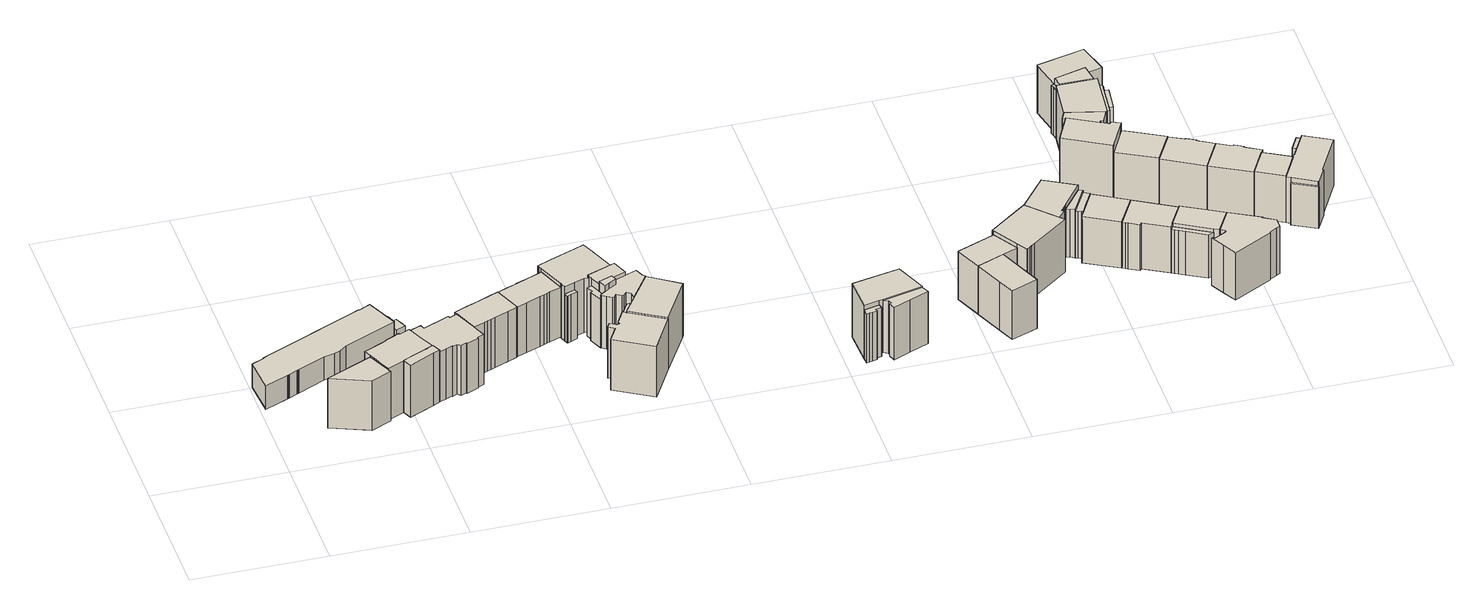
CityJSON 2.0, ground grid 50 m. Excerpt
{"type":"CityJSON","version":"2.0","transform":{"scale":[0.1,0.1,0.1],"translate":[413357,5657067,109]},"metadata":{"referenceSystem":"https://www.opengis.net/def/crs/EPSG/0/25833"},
"CityObjects":{
"building1":{"type":"Building","attributes":{"Dachtyp_tdc":"tdcGableRoof","Gemeindeschluessel":14612000,"Dachneigung":36.54,"QualitaetDacherkennung":61,"Geometrietyp2DReferenz":"3000","measuredHeight":23.02,"function":"31001_9998","roofType":"3100"},"geometry":[{"type":"Solid","lod":"1","boundaries":[[[[0,1,2,3,4]],[[5,6,7,8,9]],[[4,6,5,0]],[[3,7,6,4]],[[2,8,7,3]],[[1,9,8,2]],[[0,5,9,1]]]]}]},
"building2":{"type":"Building","attributes":{"name":"Johann","Dachtyp_tdc":"tdcFreeFormRoof","Gemeindeschluessel":14612000,"Dachneigung":11.04,"QualitaetDacherkennung":81,"Geometrietyp2DReferenz":"3000","measuredHeight":10.56,"function":"31001_2081","roofType":"5000"},"geometry":[{"type":"Solid","lod":"1","boundaries":[[[[10,11,12,13,14,15,16,17,18,19,20,21,22,23,24,25,26,27,28,29,30,31,32]],[[33,34,35,36,37,38,39,40,41,42,43,44,45,46,47,48,49,50,51,52,53,54,55]],[[32,34,33,10]],[[31,35,34,32]],[[30,36,35,31]],[[29,37,36,30]],[[28,38,37,29]],[[27,39,38,28]],[[26,40,39,27]],[[25,41,40,26]],[[24,42,41,25]],[[23,43,42,24]],[[22,44,43,23]],[[21,45,44,22]],[[20,46,45,21]],[[19,47,46,20]],[[18,48,47,19]],[[17,49,48,18]],[[16,50,49,17]],[[15,51,50,16]],[[14,52,51,15]],[[13,53,52,14]],[[12,54,53,13]],[[11,55,54,12]],[[10,33,55,11]]]]}]},
"building3":{"type":"Building","attributes":{"Gemeindeschluessel":14612000,"Geometrietyp2DReferenz":"3000","function":"31001_9998","roofType":"9999"},"children":["building3-1","building3-2"]},
"building3-1":{"type":"BuildingPart","attributes":{"Dachtyp_tdc":"tdcCutGableRoof","Dachneigung":43.25,"QualitaetDacherkennung":46,"Geometrietyp2DReferenz":"3000","measuredHeight":24.63,"roofType":"9999"},"parents":["building3"],"geometry":[{"type":"Solid","lod":"1","boundaries":[[[[56,57,58,59,60,61,62,63,64,65,66,67,68,69,70,71]],[[72,73,74,75,76,77,78,79,80,81,82,83,84,85,86,87]],[[71,73,72,56]],[[70,74,73,71]],[[69,75,74,70]],[[68,76,75,69]],[[67,77,76,68]],[[66,78,77,67]],[[65,79,78,66]],[[64,80,79,65]],[[63,81,80,64]],[[62,82,81,63]],[[61,83,82,62]],[[60,84,83,61]],[[59,85,84,60]],[[58,86,85,59]],[[57,87,86,58]],[[56,72,87,57]]]]}]},
"building3-2":{"type":"BuildingPart","attributes":{"Dachtyp_tdc":"tdcPolyFlatRoof","Dachneigung":2.73,"QualitaetDacherkennung":36,"Geometrietyp2DReferenz":"3000","measuredHeight":22.3,"roofType":"2100"},"parents":["building3"],"geometry":[{"type":"Solid","lod":"1","boundaries":[[[[88,89,90,91,92]],[[73,72,93,94,95]],[[92,72,73,88]],[[91,93,72,92]],[[90,94,93,91]],[[89,95,94,90]],[[88,73,95,89]]]]}]},
"building4":{"type":"Building","attributes":{"name":"Johann","Dachtyp_tdc":"tdcPolyFlatRoof","Gemeindeschluessel":14612000,"Dachneigung":50.92,"QualitaetDacherkennung":42,"Geometrietyp2DReferenz":"3000","measuredHeight":6.94,"function":"31001_2081","roofType":"2100"},"geometry":[{"type":"Solid","lod":"1","boundaries":[[[[96,97,98,99]],[[100,101,102,103]],[[99,101,100,96]],[[98,102,101,99]],[[97,103,102,98]],[[96,100,103,97]]]]}]},
"building5":{"type":"Building","attributes":{"Dachtyp_tdc":"tdcFreeFormRoof","Gemeindeschluessel":14612000,"Dachneigung":31.48,"QualitaetDacherkennung":29,"Geometrietyp2DReferenz":"3000","measuredHeight":24.74,"function":"31001_9998","roofType":"5000"},"geometry":[{"type":"Solid","lod":"1","boundaries":[[[[104,105,106,107,108,109,110,111,112,113,114,115,116,117,118,119,120,121,122]],[[123,124,125,126,127,128,129,130,131,132,133,134,135,136,137,138,139,93,85]],[[122,124,123,104]],[[121,125,124,122]],[[120,126,125,121]],[[119,127,126,120]],[[118,128,127,119]],[[117,129,128,118]],[[116,130,129,117]],[[115,131,130,116]],[[114,132,131,115]],[[113,133,132,114]],[[112,134,133,113]],[[111,135,134,112]],[[110,136,135,111]],[[109,137,136,110]],[[108,138,137,109]],[[107,139,138,108]],[[106,93,139,107]],[[105,85,93,106]],[[104,123,85,105]]]]}]},
"building6":{"type":"Building","attributes":{"name":"Johann","Dachtyp_tdc":"tdcFreeFormRoof","Gemeindeschluessel":14612000,"Dachneigung":18.49,"QualitaetDacherkennung":28,"Geometrietyp2DReferenz":"3000","measuredHeight":3.04,"function":"31001_2081","roofType":"5000"},"geometry":[{"type":"Solid","lod":"1","boundaries":[[[[140,141,142,143,144,145,146,147]],[[148,149,150,151,152,153,154,155]],[[147,149,148,140]],[[146,150,149,147]],[[145,151,150,146]],[[144,152,151,145]],[[143,153,152,144]],[[142,154,153,143]],[[141,155,154,142]],[[140,148,155,141]]]]}]},
"building7":{"type":"Building","attributes":{"name":"Johann","Dachtyp_tdc":"tdcPolyFlatRoof","Gemeindeschluessel":14612000,"Dachneigung":0,"QualitaetDacherkennung":20,"Geometrietyp2DReferenz":"3000","measuredHeight":3.23,"function":"31001_2081","roofType":"1000"},"geometry":[{"type":"Solid","lod":"1","boundaries":[[[[156,157,158,159,160,161]],[[162,102,101,163,164,165]],[[161,102,162,156]],[[160,101,102,161]],[[159,163,101,160]],[[158,164,163,159]],[[157,165,164,158]],[[156,162,165,157]]]]}]},
"building8":{"type":"Building","attributes":{"Dachtyp_tdc":"tdcFreeFormRoof","Gemeindeschluessel":14612000,"Dachneigung":36.47,"QualitaetDacherkennung":77,"Geometrietyp2DReferenz":"3000","measuredHeight":23.37,"function":"31001_9998","roofType":"5000"},"geometry":[{"type":"Solid","lod":"1","boundaries":[[[[166,167,168,169,170,171,172,173,174,175,176,177,178,179,180,181,182]],[[183,184,185,186,187,188,189,190,191,192,193,194,195,196,197,198,199]],[[182,184,183,166]],[[181,185,184,182]],[[180,186,185,181]],[[179,187,186,180]],[[178,188,187,179]],[[177,189,188,178]],[[176,190,189,177]],[[175,191,190,176]],[[174,192,191,175]],[[173,193,192,174]],[[172,194,193,173]],[[171,195,194,172]],[[170,196,195,171]],[[169,197,196,170]],[[168,198,197,169]],[[167,199,198,168]],[[166,183,199,167]]]]}]},
"building9":{"type":"Building","attributes":{"Dachtyp_tdc":"tdcFreeFormRoof","Gemeindeschluessel":14612000,"Dachneigung":36.6,"QualitaetDacherkennung":79,"Geometrietyp2DReferenz":"3000","measuredHeight":23.39,"function":"31001_9998","roofType":"5000"},"geometry":[{"type":"Solid","lod":"1","boundaries":[[[[200,201,202,203,204,205,206,207,208,209,210,211,212,213,214,215]],[[216,217,218,219,220,221,222,223,224,225,226,227,228,229,183,199]],[[215,217,216,200]],[[214,218,217,215]],[[213,219,218,214]],[[212,220,219,213]],[[211,221,220,212]],[[210,222,221,211]],[[209,223,222,210]],[[208,224,223,209]],[[207,225,224,208]],[[206,226,225,207]],[[205,227,226,206]],[[204,228,227,205]],[[203,229,228,204]],[[202,183,229,203]],[[201,199,183,202]],[[200,216,199,201]]]]}]},
"building10":{"type":"Building","attributes":{"Dachtyp_tdc":"tdcFreeFormRoof","Gemeindeschluessel":14612000,"Dachneigung":35.26,"QualitaetDacherkennung":63,"Geometrietyp2DReferenz":"3000","measuredHeight":25.45,"function":"31001_9998","roofType":"5000"},"geometry":[{"type":"Solid","lod":"1","boundaries":[[[[230,231,232,233,234,235,236,237,238,239]],[[240,241,242,243,244,245,246,247,248,249]],[[239,241,240,230]],[[238,242,241,239]],[[237,243,242,238]],[[236,244,243,237]],[[235,245,244,236]],[[234,246,245,235]],[[233,247,246,234]],[[232,248,247,233]],[[231,249,248,232]],[[230,240,249,231]]]]}]},
"building11":{"type":"Building","attributes":{"Gemeindeschluessel":14612000,"Geometrietyp2DReferenz":"3000","function":"31001_9998","roofType":"9999"},"children":["building11-1","building11-2","building11-3","building11-4","building11-5","building11-6","building11-7"]},
"building11-1":{"type":"BuildingPart","attributes":{"Dachtyp_tdc":"tdcPolyFlatRoof","Dachneigung":46.34,"QualitaetDacherkennung":57,"Geometrietyp2DReferenz":"3000","measuredHeight":27.61,"roofType":"2100"},"parents":["building11"],"geometry":[{"type":"Solid","lod":"1","boundaries":[[[[250,251,252,253,254]],[[255,256,257,258,259]],[[254,256,255,250]],[[253,257,256,254]],[[252,258,257,253]],[[251,259,258,252]],[[250,255,259,251]]]]}]},
"building11-2":{"type":"BuildingPart","attributes":{"Dachtyp_tdc":"tdcPolyFlatRoof","Dachneigung":42.23,"QualitaetDacherkennung":39,"Geometrietyp2DReferenz":"3000","measuredHeight":21.75,"roofType":"2100"},"parents":["building11"],"geometry":[{"type":"Solid","lod":"1","boundaries":[[[[260,261,262,263,264,265]],[[266,259,267,268,269,270]],[[265,259,266,260]],[[264,267,259,265]],[[263,268,267,264]],[[262,269,268,263]],[[261,270,269,262]],[[260,266,270,261]]]]}]},
"building11-3":{"type":"BuildingPart","attributes":{"Dachtyp_tdc":"tdcGableRoof","Dachneigung":62.05,"QualitaetDacherkennung":12,"Geometrietyp2DReferenz":"3000","measuredHeight":23.23,"roofType":"3100"},"parents":["building11"],"geometry":[{"type":"Solid","lod":"1","boundaries":[[[[271,272,273,274,275]],[[276,277,278,279,280]],[[275,277,276,271]],[[274,278,277,275]],[[273,279,278,274]],[[272,280,279,273]],[[271,276,280,272]]]]}]},
"building11-4":{"type":"BuildingPart","attributes":{"Dachtyp_tdc":"tdcGableRoof","Dachneigung":47.28,"QualitaetDacherkennung":66,"Geometrietyp2DReferenz":"3000","measuredHeight":27.19,"roofType":"3100"},"parents":["building11"],"geometry":[{"type":"Solid","lod":"1","boundaries":[[[[281,282,283,284,285,286,287]],[[288,256,255,266,289,290,278]],[[287,256,288,281]],[[286,255,256,287]],[[285,266,255,286]],[[284,289,266,285]],[[283,290,289,284]],[[282,278,290,283]],[[281,288,278,282]]]]}]},
"building11-5":{"type":"BuildingPart","attributes":{"Dachtyp_tdc":"tdcPolyFlatRoof","Dachneigung":26.24,"QualitaetDacherkennung":43,"Geometrietyp2DReferenz":"3000","measuredHeight":20.12,"roofType":"2100"},"parents":["building11"],"geometry":[{"type":"Solid","lod":"1","boundaries":[[[[291,292,293,294]],[[277,295,296,288]],[[294,295,277,291]],[[293,296,295,294]],[[292,288,296,293]],[[291,277,288,292]]]]}]},
"building11-6":{"type":"BuildingPart","attributes":{"Dachtyp_tdc":"tdcPolyFlatRoof","Dachneigung":26.94,"QualitaetDacherkennung":39,"Geometrietyp2DReferenz":"3000","measuredHeight":20.31,"roofType":"2100"},"parents":["building11"],"geometry":[{"type":"Solid","lod":"1","boundaries":[[[[297,298,299,300,301,302]],[[303,304,305,306,307,308]],[[302,304,303,297]],[[301,305,304,302]],[[300,306,305,301]],[[299,307,306,300]],[[298,308,307,299]],[[297,303,308,298]]]]}]},
"building11-7":{"type":"BuildingPart","attributes":{"Dachtyp_tdc":"tdcGableRoof","Dachneigung":11.66,"QualitaetDacherkennung":12,"Geometrietyp2DReferenz":"3000","measuredHeight":25.14,"roofType":"3100"},"parents":["building11"],"geometry":[{"type":"Solid","lod":"1","boundaries":[[[[309,310,311,312,313,314,315,316,317,318,319,320,321,322,323,324]],[[279,325,290,289,326,308,307,327,328,329,330,331,332,333,334,280]],[[324,325,279,309]],[[323,290,325,324]],[[322,289,290,323]],[[321,326,289,322]],[[320,308,326,321]],[[319,307,308,320]],[[318,327,307,319]],[[317,328,327,318]],[[316,329,328,317]],[[315,330,329,316]],[[314,331,330,315]],[[313,332,331,314]],[[312,333,332,313]],[[311,334,333,312]],[[310,280,334,311]],[[309,279,280,310]]]]}]},
"building12":{"type":"Building","attributes":{"Gemeindeschluessel":14612000,"Geometrietyp2DReferenz":"3000","function":"31001_9998","roofType":"9999"},"children":["building12-1","building12-2","building12-3"]},
"building12-1":{"type":"BuildingPart","attributes":{"Dachtyp_tdc":"tdcFreeFormRoof","Dachneigung":68.01,"QualitaetDacherkennung":15,"Geometrietyp2DReferenz":"3000","measuredHeight":21.94,"roofType":"5000"},"parents":["building12"],"geometry":[{"type":"Solid","lod":"1","boundaries":[[[[335,336,337,338,339]],[[246,340,341,342,343]],[[339,340,246,335]],[[338,341,340,339]],[[337,342,341,338]],[[336,343,342,337]],[[335,246,343,336]]]]}]},
"building12-2":{"type":"BuildingPart","attributes":{"Dachtyp_tdc":"tdcHipAndGableRoof","Dachneigung":34.12,"QualitaetDacherkennung":61,"Geometrietyp2DReferenz":"3000","measuredHeight":25.11,"roofType":"5000"},"parents":["building12"],"geometry":[{"type":"Solid","lod":"1","boundaries":[[[[344,345,346,347,348,349,350,351]],[[352,343,342,353,354,355,356,247]],[[351,343,352,344]],[[350,342,343,351]],[[349,353,342,350]],[[348,354,353,349]],[[347,355,354,348]],[[346,356,355,347]],[[345,247,356,346]],[[344,352,247,345]]]]}]},
"building12-3":{"type":"BuildingPart","attributes":{"Dachtyp_tdc":"tdcFreeFormRoof","Dachneigung":45.04,"QualitaetDacherkennung":48,"Geometrietyp2DReferenz":"3000","measuredHeight":27.25,"roofType":"5000"},"parents":["building12"],"geometry":[{"type":"Solid","lod":"1","boundaries":[[[[357,358,359,360,361,362,363,364,365,366,367,368,369,370,371,372,373,374,375,376,377]],[[378,379,354,380,353,381,382,383,384,385,386,387,388,389,267,258,257,390,391,256,296]],[[377,379,378,357]],[[376,354,379,377]],[[375,380,354,376]],[[374,353,380,375]],[[373,381,353,374]],[[372,382,381,373]],[[371,383,382,372]],[[370,384,383,371]],[[369,385,384,370]],[[368,386,385,369]],[[367,387,386,368]],[[366,388,387,367]],[[365,389,388,366]],[[364,267,389,365]],[[363,258,267,364]],[[362,257,258,363]],[[361,390,257,362]],[[360,391,390,361]],[[359,256,391,360]],[[358,296,256,359]],[[357,378,296,358]]]]}]},
"building13":{"type":"Building","attributes":{"Gemeindeschluessel":14612000,"Geometrietyp2DReferenz":"3000","function":"31001_9998","roofType":"9999"},"children":["building13-1","building13-2","building13-3"]},
"building13-1":{"type":"BuildingPart","attributes":{"Dachtyp_tdc":"tdcPolyFlatRoof","Dachneigung":33.3,"QualitaetDacherkennung":57,"Geometrietyp2DReferenz":"3000","measuredHeight":21.61,"roofType":"2100"},"parents":["building13"],"geometry":[{"type":"Solid","lod":"1","boundaries":[[[[392,393,394,395,396,397,398,399]],[[400,401,402,403,404,405,406,407]],[[399,401,400,392]],[[398,402,401,399]],[[397,403,402,398]],[[396,404,403,397]],[[395,405,404,396]],[[394,406,405,395]],[[393,407,406,394]],[[392,400,407,393]]]]}]},
"building13-2":{"type":"BuildingPart","attributes":{"Dachtyp_tdc":"tdcGableRoof","Dachneigung":37.02,"QualitaetDacherkennung":73,"Geometrietyp2DReferenz":"3000","measuredHeight":25.18,"roofType":"3100"},"parents":["building13"],"geometry":[{"type":"Solid","lod":"1","boundaries":[[[[408,409,410,411,412,413,414,415,416]],[[417,418,419,420,421,422,423,424,425]],[[416,418,417,408]],[[415,419,418,416]],[[414,420,419,415]],[[413,421,420,414]],[[412,422,421,413]],[[411,423,422,412]],[[410,424,423,411]],[[409,425,424,410]],[[408,417,425,409]]]]}]},
"building13-3":{"type":"BuildingPart","attributes":{"Dachtyp_tdc":"tdcHipAndGableRoof","Dachneigung":37.17,"QualitaetDacherkennung":57,"Geometrietyp2DReferenz":"3000","measuredHeight":25.48,"roofType":"5000"},"parents":["building13"],"geometry":[{"type":"Solid","lod":"1","boundaries":[[[[426,427,428,429,430,431]],[[432,421,419,401,400,433]],[[431,421,432,426]],[[430,419,421,431]],[[429,401,419,430]],[[428,400,401,429]],[[427,433,400,428]],[[426,432,433,427]]]]}]},
"building14":{"type":"Building","attributes":{"Dachtyp_tdc":"tdcFreeFormRoof","Gemeindeschluessel":14612000,"Dachneigung":36.64,"QualitaetDacherkennung":85,"Geometrietyp2DReferenz":"3000","measuredHeight":22.73,"function":"31001_9998","roofType":"5000"},"geometry":[{"type":"Solid","lod":"1","boundaries":[[[[434,435,436,437,438]],[[439,440,441,442,443]],[[438,440,439,434]],[[437,441,440,438]],[[436,442,441,437]],[[435,443,442,436]],[[434,439,443,435]]]]}]},
"building15":{"type":"Building","attributes":{"Dachtyp_tdc":"tdcFreeFormRoof","Gemeindeschluessel":14612000,"Dachneigung":37.21,"QualitaetDacherkennung":55,"Geometrietyp2DReferenz":"3000","measuredHeight":22.67,"function":"31001_9998","roofType":"5000"},"geometry":[{"type":"Solid","lod":"1","boundaries":[[[[444,445,446,447,448,449]],[[450,451,452,453,454,455]],[[449,451,450,444]],[[448,452,451,449]],[[447,453,452,448]],[[446,454,453,447]],[[445,455,454,446]],[[444,450,455,445]]]]}]},
"building16":{"type":"Building","attributes":{"Dachtyp_tdc":"tdcFreeFormRoof","Gemeindeschluessel":14612000,"Dachneigung":19.12,"QualitaetDacherkennung":47,"Geometrietyp2DReferenz":"3000","measuredHeight":25.02,"function":"31001_9998","roofType":"5000"},"geometry":[{"type":"Solid","lod":"1","boundaries":[[[[456,457,458,459,460,461,462,463,464,465,466,467,468,469]],[[470,471,472,473,474,475,476,477,478,479,480,481,482,483]],[[469,471,470,456]],[[468,472,471,469]],[[467,473,472,468]],[[466,474,473,467]],[[465,475,474,466]],[[464,476,475,465]],[[463,477,476,464]],[[462,478,477,463]],[[461,479,478,462]],[[460,480,479,461]],[[459,481,480,460]],[[458,482,481,459]],[[457,483,482,458]],[[456,470,483,457]]]]}]},
"building17":{"type":"Building","attributes":{"Gemeindeschluessel":14612000,"Geometrietyp2DReferenz":"3000","function":"31001_9998","roofType":"9999"},"children":["building17-1","building17-2"]},
"building17-1":{"type":"BuildingPart","attributes":{"Dachtyp_tdc":"tdcGableRoof","Dachneigung":10.21,"QualitaetDacherkennung":38,"Geometrietyp2DReferenz":"3000","measuredHeight":21.59,"roofType":"3100"},"parents":["building17"],"geometry":[{"type":"Solid","lod":"1","boundaries":[[[[484,485,486,487,488,489,490,491]],[[492,493,494,495,496,497,498,499]],[[491,493,492,484]],[[490,494,493,491]],[[489,495,494,490]],[[488,496,495,489]],[[487,497,496,488]],[[486,498,497,487]],[[485,499,498,486]],[[484,492,499,485]]]]}]},
"building17-2":{"type":"BuildingPart","attributes":{"Dachtyp_tdc":"tdcHipAndGableRoof","Dachneigung":37.57,"QualitaetDacherkennung":61,"Geometrietyp2DReferenz":"3000","measuredHeight":25.36,"roofType":"5000"},"parents":["building17"],"geometry":[{"type":"Solid","lod":"1","boundaries":[[[[500,501,502,503,504,505,506,507,508,509,510,511,512]],[[513,514,515,516,517,518,519,520,521,522,494,492,523]],[[512,514,513,500]],[[511,515,514,512]],[[510,516,515,511]],[[509,517,516,510]],[[508,518,517,509]],[[507,519,518,508]],[[506,520,519,507]],[[505,521,520,506]],[[504,522,521,505]],[[503,494,522,504]],[[502,492,494,503]],[[501,523,492,502]],[[500,513,523,501]]]]}]},
"building18":{"type":"Building","attributes":{"Gemeindeschluessel":14612000,"Geometrietyp2DReferenz":"3000","function":"31001_9998","roofType":"9999"},"children":["building18-1","building18-2"]},
"building18-1":{"type":"BuildingPart","attributes":{"Dachtyp_tdc":"tdcGableRoof","Dachneigung":38.26,"QualitaetDacherkennung":69,"Geometrietyp2DReferenz":"3000","measuredHeight":22.35,"roofType":"3100"},"parents":["building18"],"geometry":[{"type":"Solid","lod":"1","boundaries":[[[[524,525,526,527,528,529,530,531,532,533,534]],[[535,536,537,538,539,540,541,542,543,544,545]],[[534,536,535,524]],[[533,537,536,534]],[[532,538,537,533]],[[531,539,538,532]],[[530,540,539,531]],[[529,541,540,530]],[[528,542,541,529]],[[527,543,542,528]],[[526,544,543,527]],[[525,545,544,526]],[[524,535,545,525]]]]}]},
"building18-2":{"type":"BuildingPart","attributes":{"Dachtyp_tdc":"tdcGableRoof","Dachneigung":34.92,"QualitaetDacherkennung":63,"Geometrietyp2DReferenz":"3000","measuredHeight":22.34,"roofType":"3100"},"parents":["building18"],"geometry":[{"type":"Solid","lod":"1","boundaries":[[[[546,547,548,549,550,551,552,553]],[[554,498,555,496,541,556,539,557]],[[553,498,554,546]],[[552,555,498,553]],[[551,496,555,552]],[[550,541,496,551]],[[549,556,541,550]],[[548,539,556,549]],[[547,557,539,548]],[[546,554,557,547]]]]}]},
"building19":{"type":"Building","attributes":{"Dachtyp_tdc":"tdcFreeFormRoof","Gemeindeschluessel":14612000,"Dachneigung":35.45,"QualitaetDacherkennung":70,"Geometrietyp2DReferenz":"3000","measuredHeight":22.33,"function":"31001_9998","roofType":"5000"},"geometry":[{"type":"Solid","lod":"1","boundaries":[[[[558,559,560,561,562,563,564,565]],[[544,542,566,567,568,569,570,571]],[[565,542,544,558]],[[564,566,542,565]],[[563,567,566,564]],[[562,568,567,563]],[[561,569,568,562]],[[560,570,569,561]],[[559,571,570,560]],[[558,544,571,559]]]]}]},
"building20":{"type":"Building","attributes":{"Gemeindeschluessel":14612000,"Geometrietyp2DReferenz":"3000","function":"31001_9998","roofType":"9999"},"children":["building20-1","building20-2"]},
"building20-1":{"type":"BuildingPart","attributes":{"Dachtyp_tdc":"tdcHipRoof","Dachneigung":44.73,"QualitaetDacherkennung":46,"Geometrietyp2DReferenz":"3000","measuredHeight":26.73,"roofType":"3200"},"parents":["building20"],"geometry":[{"type":"Solid","lod":"1","boundaries":[[[[572,573,574,575,576,577,578,579,580]],[[581,582,583,584,585,586,587,588,589]],[[580,582,581,572]],[[579,583,582,580]],[[578,584,583,579]],[[577,585,584,578]],[[576,586,585,577]],[[575,587,586,576]],[[574,588,587,575]],[[573,589,588,574]],[[572,581,589,573]]]]}]},
"building20-2":{"type":"BuildingPart","attributes":{"Dachtyp_tdc":"tdcGableRoof","Dachneigung":48.61,"QualitaetDacherkennung":64,"Geometrietyp2DReferenz":"3000","measuredHeight":26.67,"roofType":"3100"},"parents":["building20"],"geometry":[{"type":"Solid","lod":"1","boundaries":[[[[590,591,592,593,594,595,596,597,598,599,600]],[[601,602,588,603,587,604,605,606,607,608,609]],[[600,602,601,590]],[[599,588,602,600]],[[598,603,588,599]],[[597,587,603,598]],[[596,604,587,597]],[[595,605,604,596]],[[594,606,605,595]],[[593,607,606,594]],[[592,608,607,593]],[[591,609,608,592]],[[590,601,609,591]]]]}]},
"building21":{"type":"Building","attributes":{"Gemeindeschluessel":14612000,"Geometrietyp2DReferenz":"3000","function":"31001_9998","roofType":"9999"},"children":["building21-1","building21-2"]},
"building21-1":{"type":"BuildingPart","attributes":{"Dachtyp_tdc":"tdcPolyFlatRoof","Dachneigung":40.62,"QualitaetDacherkennung":40,"Geometrietyp2DReferenz":"3000","measuredHeight":19.26,"roofType":"2100"},"parents":["building21"],"geometry":[{"type":"Solid","lod":"1","boundaries":[[[[610,611,612,613,614,615,616]],[[617,618,619,620,621,622,567]],[[616,618,617,610]],[[615,619,618,616]],[[614,620,619,615]],[[613,621,620,614]],[[612,622,621,613]],[[611,567,622,612]],[[610,617,567,611]]]]}]},
"building21-2":{"type":"BuildingPart","attributes":{"Dachtyp_tdc":"tdcGableRoof","Dachneigung":35.26,"QualitaetDacherkennung":70,"Geometrietyp2DReferenz":"3000","measuredHeight":22.33,"roofType":"3100"},"parents":["building21"],"geometry":[{"type":"Solid","lod":"1","boundaries":[[[[623,624,625,626,627]],[[628,629,618,617,566]],[[627,629,628,623]],[[626,618,629,627]],[[625,617,618,626]],[[624,566,617,625]],[[623,628,566,624]]]]}]},
"building22":{"type":"Building","attributes":{"Gemeindeschluessel":14612000,"Geometrietyp2DReferenz":"3000","function":"31001_9998","roofType":"9999"},"children":["building22-1","building22-2","building22-3","building22-4"]},
"building22-1":{"type":"BuildingPart","attributes":{"Dachtyp_tdc":"tdcFreeFormRoof","Dachneigung":80.44,"QualitaetDacherkennung":50,"Geometrietyp2DReferenz":"3000","measuredHeight":22.22,"roofType":"5000"},"parents":["building22"],"geometry":[{"type":"Solid","lod":"1","boundaries":[[[[630,631,632,633]],[[634,635,636,637]],[[633,635,634,630]],[[632,636,635,633]],[[631,637,636,632]],[[630,634,637,631]]]]}]},
"building22-2":{"type":"BuildingPart","attributes":{"Dachtyp_tdc":"tdcPolyFlatRoof","Dachneigung":42.57,"QualitaetDacherkennung":59,"Geometrietyp2DReferenz":"3000","measuredHeight":21.35,"roofType":"2100"},"parents":["building22"],"geometry":[{"type":"Solid","lod":"1","boundaries":[[[[638,639,640,641,642,643]],[[637,644,645,646,647,648]],[[643,644,637,638]],[[642,645,644,643]],[[641,646,645,642]],[[640,647,646,641]],[[639,648,647,640]],[[638,637,648,639]]]]}]},
"building22-3":{"type":"BuildingPart","attributes":{"Dachtyp_tdc":"tdcGableRoof","Dachneigung":10.17,"QualitaetDacherkennung":39,"Geometrietyp2DReferenz":"3000","measuredHeight":21.37,"roofType":"3100"},"parents":["building22"],"geometry":[{"type":"Solid","lod":"1","boundaries":[[[[649,650,651,652]],[[635,653,654,655]],[[652,653,635,649]],[[651,654,653,652]],[[650,655,654,651]],[[649,635,655,650]]]]}]},
"building22-4":{"type":"BuildingPart","attributes":{"Dachtyp_tdc":"tdcGableRoof","Dachneigung":44.59,"QualitaetDacherkennung":77,"Geometrietyp2DReferenz":"3000","measuredHeight":26.58,"roofType":"3100"},"parents":["building22"],"geometry":[{"type":"Solid","lod":"1","boundaries":[[[[594,656,657,658]],[[659,660,654,661]],[[658,660,659,594]],[[657,654,660,658]],[[656,661,654,657]],[[594,659,661,656]]]]}]},
"building23":{"type":"Building","attributes":{"Gemeindeschluessel":14612000,"Geometrietyp2DReferenz":"3000","function":"31001_9998","roofType":"9999"},"children":["building23-1","building23-2"]},
"building23-1":{"type":"BuildingPart","attributes":{"Dachtyp_tdc":"tdcPolyFlatRoof","Dachneigung":0,"QualitaetDacherkennung":22,"Geometrietyp2DReferenz":"3000","measuredHeight":17.46,"roofType":"1000"},"parents":["building23"],"geometry":[{"type":"Solid","lod":"1","boundaries":[[[[662,663,664,665,666,667]],[[668,669,670,671,672,673]],[[667,669,668,662]],[[666,670,669,667]],[[665,671,670,666]],[[664,672,671,665]],[[663,673,672,664]],[[662,668,673,663]]]]}]},
"building23-2":{"type":"BuildingPart","attributes":{"Dachtyp_tdc":"tdcGableRoof","Dachneigung":39.14,"QualitaetDacherkennung":81,"Geometrietyp2DReferenz":"3000","measuredHeight":22.69,"roofType":"3100"},"parents":["building23"],"geometry":[{"type":"Solid","lod":"1","boundaries":[[[[674,675,676,677,678]],[[673,672,679,680,681]],[[678,672,673,674]],[[677,679,672,678]],[[676,680,679,677]],[[675,681,680,676]],[[674,673,681,675]]]]}]},
"building24":{"type":"Building","attributes":{"Gemeindeschluessel":14612000,"Geometrietyp2DReferenz":"3000","function":"31001_9998","roofType":"9999"},"children":["building24-1","building24-2"]},
"building24-1":{"type":"BuildingPart","attributes":{"Dachtyp_tdc":"tdcGableRoof","Dachneigung":54.86,"QualitaetDacherkennung":80,"Geometrietyp2DReferenz":"3000","measuredHeight":26.6,"roofType":"3100"},"parents":["building24"],"geometry":[{"type":"Solid","lod":"1","boundaries":[[[[682,683,684,685]],[[686,687,688,689]],[[685,687,686,682]],[[684,688,687,685]],[[683,689,688,684]],[[682,686,689,683]]]]}]},
"building24-2":{"type":"BuildingPart","attributes":{"Dachtyp_tdc":"tdcHipRoof","Dachneigung":44.01,"QualitaetDacherkennung":48,"Geometrietyp2DReferenz":"3000","measuredHeight":26.42,"roofType":"3200"},"parents":["building24"],"geometry":[{"type":"Solid","lod":"1","boundaries":[[[[690,691,692,693,694,695,696,697,698,699,700]],[[701,702,703,704,705,706,707,688,687,686,708]],[[700,702,701,690]],[[699,703,702,700]],[[698,704,703,699]],[[697,705,704,698]],[[696,706,705,697]],[[695,707,706,696]],[[694,688,707,695]],[[693,687,688,694]],[[692,686,687,693]],[[691,708,686,692]],[[690,701,708,691]]]]}]},
"building25":{"type":"Building","attributes":{"Dachtyp_tdc":"tdcFreeFormRoof","Gemeindeschluessel":14612000,"Dachneigung":35.2,"QualitaetDacherkennung":32,"Geometrietyp2DReferenz":"3000","measuredHeight":22.46,"function":"31001_9998","roofType":"5000"},"geometry":[{"type":"Solid","lod":"1","boundaries":[[[[709,710,711,712,713,714,715,716,623,627,717,718,719,720,721,722,723,724]],[[725,726,727,728,729,730,731,732,733,629,628,734,735,736,737,738,739,740]],[[724,726,725,709]],[[723,727,726,724]],[[722,728,727,723]],[[721,729,728,722]],[[720,730,729,721]],[[719,731,730,720]],[[718,732,731,719]],[[717,733,732,718]],[[627,629,733,717]],[[623,628,629,627]],[[716,734,628,623]],[[715,735,734,716]],[[714,736,735,715]],[[713,737,736,714]],[[712,738,737,713]],[[711,739,738,712]],[[710,740,739,711]],[[709,725,740,710]]]]}]},
"building26":{"type":"Building","attributes":{"Dachtyp_tdc":"tdcGableRoof","Gemeindeschluessel":14612000,"Dachneigung":39.04,"QualitaetDacherkennung":81,"Geometrietyp2DReferenz":"3000","measuredHeight":22.68,"function":"31001_9998","roofType":"3100"},"geometry":[{"type":"Solid","lod":"1","boundaries":[[[[741,742,743,744,745,746,747,748,749,750]],[[751,671,752,753,754,755,756,757,758,679]],[[750,671,751,741]],[[749,752,671,750]],[[748,753,752,749]],[[747,754,753,748]],[[746,755,754,747]],[[745,756,755,746]],[[744,757,756,745]],[[743,758,757,744]],[[742,679,758,743]],[[741,751,679,742]]]]}]},
"building27":{"type":"Building","attributes":{"Dachtyp_tdc":"tdcGableRoof","Gemeindeschluessel":14612000,"Dachneigung":39.09,"QualitaetDacherkennung":81,"Geometrietyp2DReferenz":"3000","measuredHeight":22.7,"function":"31001_9998","roofType":"3100"},"geometry":[{"type":"Solid","lod":"1","boundaries":[[[[744,743,759,760,761,762,763,764,765,745]],[[757,756,766,767,768,769,770,771,772,758]],[[745,756,757,744]],[[765,766,756,745]],[[764,767,766,765]],[[763,768,767,764]],[[762,769,768,763]],[[761,770,769,762]],[[760,771,770,761]],[[759,772,771,760]],[[743,758,772,759]],[[744,757,758,743]]]]}]},
"building28":{"type":"Building","attributes":{"Gemeindeschluessel":14612000,"Geometrietyp2DReferenz":"3000","function":"31001_9998","roofType":"9999"},"children":["building28-1","building28-2","building28-3","building28-4","building28-5"]},
"building28-1":{"type":"BuildingPart","attributes":{"Dachtyp_tdc":"tdcPolyFlatRoof","Dachneigung":39.14,"QualitaetDacherkennung":36,"Geometrietyp2DReferenz":"3000","measuredHeight":19.03,"roofType":"2100"},"parents":["building28"],"geometry":[{"type":"Solid","lod":"1","boundaries":[[[[773,774,775,776]],[[777,778,779,780]],[[776,778,777,773]],[[775,779,778,776]],[[774,780,779,775]],[[773,777,780,774]]]]}]},
"building28-2":{"type":"BuildingPart","attributes":{"Dachtyp_tdc":"tdcPolyFlatRoof","Dachneigung":25.58,"QualitaetDacherkennung":43,"Geometrietyp2DReferenz":"3000","measuredHeight":18.29,"roofType":"2100"},"parents":["building28"],"geometry":[{"type":"Solid","lod":"1","boundaries":[[[[781,782,783,784]],[[785,770,786,787]],[[784,770,785,781]],[[783,786,770,784]],[[782,787,786,783]],[[781,785,787,782]]]]}]},
"building28-3":{"type":"BuildingPart","attributes":{"Dachtyp_tdc":"tdcHipRoof","Dachneigung":40.91,"QualitaetDacherkennung":65,"Geometrietyp2DReferenz":"3000","measuredHeight":22.16,"roofType":"3200"},"parents":["building28"],"geometry":[{"type":"Solid","lod":"1","boundaries":[[[[788,789,790,791,792,793,794,795,796,797,798,799]],[[800,777,780,801,802,803,804,805,806,807,808,809]],[[799,777,800,788]],[[798,780,777,799]],[[797,801,780,798]],[[796,802,801,797]],[[795,803,802,796]],[[794,804,803,795]],[[793,805,804,794]],[[792,806,805,793]],[[791,807,806,792]],[[790,808,807,791]],[[789,809,808,790]],[[788,800,809,789]]]]}]},
"building28-4":{"type":"BuildingPart","attributes":{"Dachtyp_tdc":"tdcPolyFlatRoof","Dachneigung":23.76,"QualitaetDacherkennung":26,"Geometrietyp2DReferenz":"3000","measuredHeight":17.92,"roofType":"2100"},"parents":["building28"],"geometry":[{"type":"Solid","lod":"1","boundaries":[[[[810,811,812,813]],[[804,814,815,806]],[[813,814,804,810]],[[812,815,814,813]],[[811,806,815,812]],[[810,804,806,811]]]]}]},
"building28-5":{"type":"BuildingPart","attributes":{"Dachtyp_tdc":"tdcGableRoof","Dachneigung":38.91,"QualitaetDacherkennung":74,"Geometrietyp2DReferenz":"3000","measuredHeight":22.34,"roofType":"3100"},"parents":["building28"],"geometry":[{"type":"Solid","lod":"1","boundaries":[[[[816,817,818,819,820,821]],[[772,785,787,809,808,807]],[[821,785,772,816]],[[820,787,785,821]],[[819,809,787,820]],[[818,808,809,819]],[[817,807,808,818]],[[816,772,807,817]]]]}]}
},
"vertices":[
[353,234,252],[180,157,252],[323,102,252],[398,136,252],[394,145,252],[353,234,41],[394,145,41],[398,136,41],[323,102,41],[180,157,41],
[490,721,100],[444,700,100],[444,702,100],[413,688,100],[84,540,100],[55,526,100],[56,524,100],[10,503,100],[20,369,100],[108,407,100],[112,408,100],[116,410,100],[148,425,100],[151,427,100],[156,429,100],[258,476,100],[298,484,100],[320,494,100],[347,515,100],[543,603,100],[537,617,100],[522,649,100],[516,664,100],[490,721,1],[516,664,1],[522,649,1],[537,617,1],[543,603,1],[347,515,1],[320,494,1],[298,484,1],[258,476,1],[156,429,1],[151,427,1],[148,425,1],[116,410,1],[112,408,1],[108,407,1],[20,369,1],[10,503,1],[56,524,1],[55,526,1],[84,540,1],[413,688,1],[444,702,1],[444,700,1],
[574,229,259],[563,253,259],[543,295,259],[522,342,259],[483,324,259],[481,328,259],[429,304,259],[430,302,259],[414,294,259],[348,264,259],[341,261,259],[353,234,259],[363,213,259],[382,171,259],[394,145,259],[455,174,259],[574,229,39],[455,174,39],[394,145,39],[382,171,39],[363,213,39],[353,234,39],[341,261,39],[348,264,39],[414,294,39],[430,302,39],[429,304,39],[481,328,39],[483,324,39],[522,342,39],[543,295,39],[563,253,39],
[455,174,261],[470,140,261],[565,185,261],[589,197,261],[574,229,261],[589,197,39],[565,185,39],[470,140,39],
[522,649,87],[537,617,87],[549,622,87],[535,655,87],[522,649,26],[535,655,26],[549,622,26],[537,617,26],
[568,361,252],[522,342,252],[589,197,252],[617,209,252],[640,219,252],[641,216,252],[659,224,252],[671,214,252],[692,222,252],[694,218,252],[739,237,252],[737,242,252],[762,252,252],[748,288,252],[744,299,252],[705,390,252],[677,378,252],[673,386,252],[575,343,252],[568,361,39],[575,343,39],[673,386,39],[677,378,39],[705,390,39],[744,299,39],[748,288,39],[762,252,39],[737,242,39],[739,237,39],[694,218,39],[692,222,39],[671,214,39],[659,224,39],[641,216,39],[640,219,39],[617,209,39],
[533,741,30],[490,721,30],[516,664,30],[559,683,30],[553,696,30],[548,709,30],[540,725,30],[534,740,30],[533,741,4],[534,740,4],[540,725,4],[548,709,4],[553,696,4],[559,683,4],[516,664,4],[490,721,4],
[555,609,58],[589,624,58],[583,638,58],[569,670,58],[535,655,58],[549,622,58],[555,609,26],[569,670,26],[583,638,26],[589,624,26],
[915,369,255],[874,470,255],[836,454,255],[803,441,255],[799,439,255],[777,430,255],[772,428,255],[741,416,255],[701,399,255],[705,390,255],[744,299,255],[784,315,255],[795,320,255],[809,325,255],[825,332,255],[878,354,255],[913,368,255],[915,369,42],[913,368,42],[878,354,42],[825,332,42],[809,325,42],[795,320,42],[784,315,42],[744,299,42],[705,390,42],[701,399,42],[741,416,42],[772,428,42],[777,430,42],[799,439,42],[803,441,42],[836,454,42],[874,470,42],
[911,485,254],[874,470,254],[915,369,254],[917,370,254],[953,384,254],[1007,406,254],[1023,412,254],[1035,417,254],[1046,422,254],[1089,438,254],[1049,540,254],[1008,524,254],[977,511,254],[971,509,254],[949,500,254],[944,498,254],[911,485,42],[944,498,42],[949,500,42],[971,509,42],[977,511,42],[1008,524,42],[1049,540,42],[1089,438,42],[1046,422,42],[1035,417,42],[1023,412,42],[1007,406,42],[953,384,42],[917,370,42],
[1204,158,256],[1171,102,256],[1311,20,256],[1393,160,256],[1253,243,256],[1223,191,256],[1226,180,256],[1216,177,256],[1192,192,256],[1180,172,256],[1204,158,40],[1180,172,40],[1192,192,40],[1216,177,40],[1226,180,40],[1223,191,40],[1253,243,40],[1393,160,40],[1311,20,40],[1171,102,40],
[1212,391,288],[1225,360,288],[1244,374,288],[1271,390,288],[1263,410,288],[1212,391,40],[1263,410,40],[1271,390,40],[1244,374,40],[1225,360,40],
[1196,428,246],[1178,421,246],[1189,395,246],[1183,393,246],[1204,344,246],[1225,360,246],[1196,428,40],[1204,344,40],[1183,393,40],[1189,395,40],[1178,421,40],
[1255,592,221],[1243,587,221],[1284,486,221],[1294,490,221],[1292,496,221],[1255,592,40],[1292,496,40],[1294,490,40],[1284,486,40],[1243,587,40],
[1317,431,278],[1294,490,278],[1188,449,278],[1190,443,278],[1196,428,278],[1212,391,278],[1263,410,278],[1317,431,40],[1190,443,40],[1188,449,40],
[1292,496,236],[1317,431,236],[1338,439,236],[1313,504,236],[1313,504,40],[1338,439,40],
[1142,416,240],[1136,430,240],[1097,415,240],[1102,401,240],[1105,402,240],[1118,407,240],[1142,416,40],[1118,407,40],[1105,402,40],[1102,401,40],[1097,415,40],[1136,430,40],
[1284,486,270],[1243,587,270],[1225,631,270],[1190,617,270],[1092,579,270],[1042,558,270],[1045,549,270],[1049,540,270],[1089,438,270],[1091,431,270],[1097,415,270],[1136,430,270],[1175,445,270],[1190,443,270],[1188,449,270],[1249,472,270],[1249,472,40],[1175,445,40],[1091,431,40],[1089,438,40],[1049,540,40],[1045,549,40],[1042,558,40],[1092,579,40],[1190,617,40],[1225,631,40],
[1253,243,247],[1266,235,247],[1302,288,247],[1293,294,247],[1282,293,247],[1282,293,40],[1293,294,40],[1302,288,40],[1266,235,40],
[1321,202,263],[1393,160,263],[1492,328,263],[1494,332,263],[1383,408,263],[1312,303,263],[1302,288,263],[1266,235,263],[1321,202,40],[1312,303,40],[1383,408,40],[1494,332,40],[1492,328,40],
[1360,447,265],[1338,439,265],[1263,410,265],[1269,396,265],[1270,392,265],[1271,390,265],[1244,374,265],[1204,344,265],[1208,341,265],[1223,331,265],[1240,320,265],[1248,320,265],[1255,332,265],[1274,321,265],[1283,323,265],[1292,335,265],[1308,324,265],[1312,303,265],[1342,347,265],[1383,408,265],[1372,416,265],[1360,447,40],[1372,416,40],[1342,347,40],[1308,324,40],[1292,335,40],[1283,323,40],[1274,321,40],[1255,332,40],[1248,320,40],[1240,320,40],[1223,331,40],[1208,341,40],[1270,392,40],[1269,396,40],
[2055,39,246],[2057,13,246],[2069,16,246],[2080,18,246],[2096,22,246],[2094,31,246],[2116,36,246],[2112,52,246],[2055,39,38],[2112,52,38],[2116,36,38],[2094,31,38],[2096,22,38],[2080,18,38],[2069,16,38],[2057,13,38],
[2149,33,261],[2143,30,261],[2153,5,261],[2217,32,261],[2289,62,261],[2277,90,261],[2201,72,261],[2127,55,261],[2144,46,261],[2149,33,38],[2144,46,38],[2127,55,38],[2201,72,38],[2277,90,38],[2289,62,38],[2217,32,38],[2153,5,38],[2143,30,38],
[2228,208,265],[2050,171,265],[2055,39,265],[2112,52,265],[2127,55,265],[2277,90,265],[2228,208,38],[2050,171,38],
[2545,72,245],[2573,5,245],[2672,45,245],[2600,217,245],[2501,176,245],[2545,72,38],[2501,176,38],[2600,217,38],[2672,45,38],[2573,5,38],
[2460,278,244],[2458,277,244],[2501,176,244],[2600,217,244],[2657,241,244],[2600,334,244],[2460,278,39],[2600,334,39],[2657,241,39],[2600,217,39],[2501,176,39],[2458,277,39],
[2600,342,260],[2597,340,260],[2600,334,260],[2657,241,260],[2681,201,260],[2684,203,260],[2695,212,260],[2703,218,260],[2715,227,260],[2854,332,260],[2839,348,260],[2741,450,260],[2706,423,260],[2633,368,260],[2600,342,35],[2633,368,35],[2706,423,35],[2741,450,35],[2839,348,35],[2854,332,35],[2715,227,35],[2703,218,35],[2695,212,35],[2684,203,35],[2681,201,35],[2657,241,35],[2600,334,35],[2597,340,35],
[2879,414,239],[2895,413,239],[2911,404,239],[2927,433,239],[2965,500,239],[2966,502,239],[2952,510,239],[2903,446,239],[2879,414,33],[2903,446,33],[2952,510,33],[2966,502,33],[2965,500,33],[2927,433,33],[2911,404,33],[2895,413,33],
[2869,401,259],[2877,411,259],[2879,414,259],[2952,510,259],[2837,573,259],[2741,450,259],[2791,398,259],[2839,348,259],[2864,380,259],[2862,382,259],[2857,386,259],[2861,390,259],[2864,394,259],[2869,401,33],[2864,394,33],[2861,390,33],[2857,386,33],[2862,382,33],[2864,380,33],[2839,348,33],[2791,398,33],[2741,450,33],[2837,573,33],[2877,411,33],
[2926,375,230],[2924,371,230],[3048,303,230],[3080,360,230],[3112,417,230],[2988,487,230],[2956,430,230],[2935,391,230],[2934,389,230],[2930,383,230],[2928,378,230],[2926,375,33],[2928,378,33],[2930,383,33],[2934,389,33],[2935,391,33],[2956,430,33],[2988,487,33],[3112,417,33],[3080,360,33],[3048,303,33],[2924,371,33],
[2918,400,233],[2930,394,233],[2935,391,233],[2956,429,233],[2988,487,233],[2965,500,233],[2932,442,233],[2911,404,233],[2918,400,33],[2932,442,33],[2956,429,33],[2930,394,33],
[3048,303,229],[3059,297,229],[3067,292,229],[3105,272,229],[3110,282,229],[3203,231,229],[3260,333,229],[3112,417,229],[3260,333,33],[3203,231,33],[3110,282,33],[3105,272,33],[3067,292,33],[3059,297,33],
[3153,813,271],[3148,804,271],[3117,821,271],[3012,878,271],[2960,771,271],[3125,680,271],[3127,683,271],[3181,786,271],[3187,797,271],[3153,813,38],[3187,797,38],[3181,786,38],[3127,683,38],[3125,680,38],[2960,771,38],[3012,878,38],[3117,821,38],[3148,804,38],
[3123,833,266],[3135,834,266],[3156,881,266],[3097,895,266],[3016,915,266],[3001,884,266],[3012,879,266],[3012,878,266],[3071,846,266],[3117,821,266],[3122,832,266],[3123,833,38],[3122,832,38],[3071,846,38],[3012,879,38],[3001,884,38],[3016,915,38],[3097,895,38],[3156,881,38],[3135,834,38],
[3211,246,218],[3203,231,218],[3214,225,218],[3225,218,218],[3248,206,218],[3318,167,218],[3338,174,218],[3211,246,33],[3338,174,33],[3318,167,33],[3248,206,33],[3225,218,33],[3214,225,33],
[3407,253,234],[3260,333,234],[3211,246,234],[3338,174,234],[3357,164,234],[3407,253,33],[3357,164,33],
[3176,905,249],[3191,1053,249],[3183,1053,249],[3168,906,249],[3176,905,39],[3168,906,39],[3183,1053,39],[3191,1053,39],
[3191,1053,245],[3178,927,245],[3195,925,245],[3206,1025,245],[3191,1026,245],[3194,1052,245],[3194,1052,39],[3191,1026,39],[3206,1025,39],[3195,925,39],[3178,927,39],
[3168,906,245],[3185,1072,245],[3180,1072,245],[3162,906,245],[3162,906,39],[3180,1072,39],[3185,1072,39],
[3160,880,266],[3180,1072,266],[3033,1071,266],[3016,915,39],[3033,1071,39],[3160,880,39],
[3216,792,212],[3212,784,212],[3330,721,212],[3331,724,212],[3275,755,212],[3277,758,212],[3216,792,37],[3277,758,37],[3275,755,37],[3331,724,37],[3330,721,37],[3212,784,37],
[3212,784,239],[3187,797,239],[3127,683,239],[3267,609,239],[3330,721,239],[3267,609,37],[3127,683,37],[3187,797,37],
[3045,1071,270],[3165,1071,270],[3155,1138,270],[3037,1107,270],[3045,1071,40],[3037,1107,40],[3155,1138,40],[3165,1071,40],
[3028,1094,244],[3033,1071,244],[3045,1071,244],[3037,1107,244],[3155,1138,244],[3220,1155,244],[3188,1274,244],[3010,1230,244],[3012,1226,244],[3037,1109,244],[3025,1106,244],[3028,1094,40],[3025,1106,40],[3037,1109,40],[3012,1226,40],[3010,1230,40],[3188,1274,40],[3220,1155,40],[3033,1071,40],
[3372,20,234],[3518,98,234],[3516,102,234],[3546,119,234],[3559,126,234],[3559,165,234],[3515,190,234],[3517,193,234],[3373,155,234],[3375,147,234],[3340,128,234],[3328,122,234],[3326,121,234],[3322,128,234],[3316,125,234],[3344,72,234],[3372,20,33],[3344,72,33],[3316,125,33],[3322,128,33],[3326,121,33],[3328,122,33],[3340,128,33],[3375,147,33],[3373,155,33],[3517,193,33],[3515,190,33],[3559,165,33],[3559,126,33],[3546,119,33],[3516,102,33],[3518,98,33],
[3299,665,235],[3267,609,235],[3415,527,235],[3446,583,235],[3479,643,235],[3419,676,235],[3421,679,235],[3388,697,235],[3387,694,235],[3331,724,235],[3299,665,37],[3387,694,37],[3388,697,37],[3421,679,37],[3419,676,37],[3479,643,37],[3446,583,37],[3415,527,37],
[3560,449,235],[3590,505,235],[3623,563,235],[3565,595,235],[3567,600,235],[3535,618,235],[3532,613,235],[3532,613,37],[3535,618,37],[3567,600,37],[3565,595,37],[3623,563,37],[3590,505,37],[3560,449,37],
[3746,556,219],[3775,609,219],[3758,619,219],[3729,565,219],[3746,556,37],[3729,565,37],[3758,619,37],[3775,609,37],
[3614,549,216],[3644,533,216],[3652,548,216],[3623,563,216],[3614,549,37],[3652,548,37],[3644,533,37],
[3720,509,232],[3699,502,232],[3712,495,232],[3658,395,232],[3674,386,232],[3758,341,232],[3761,339,232],[3794,399,232],[3790,401,232],[3874,555,232],[3775,609,232],[3746,556,232],[3720,509,37],[3874,555,37],[3790,401,37],[3794,399,37],[3761,339,37],[3758,341,37],[3674,386,37],[3658,395,37],[3712,495,37],[3699,502,37],
[3761,339,214],[3674,386,214],[3670,379,214],[3757,331,214],[3757,331,37],[3670,379,37],
[3560,449,236],[3658,395,236],[3712,495,236],[3699,502,236],[3644,533,236],[3614,549,236]
]}
